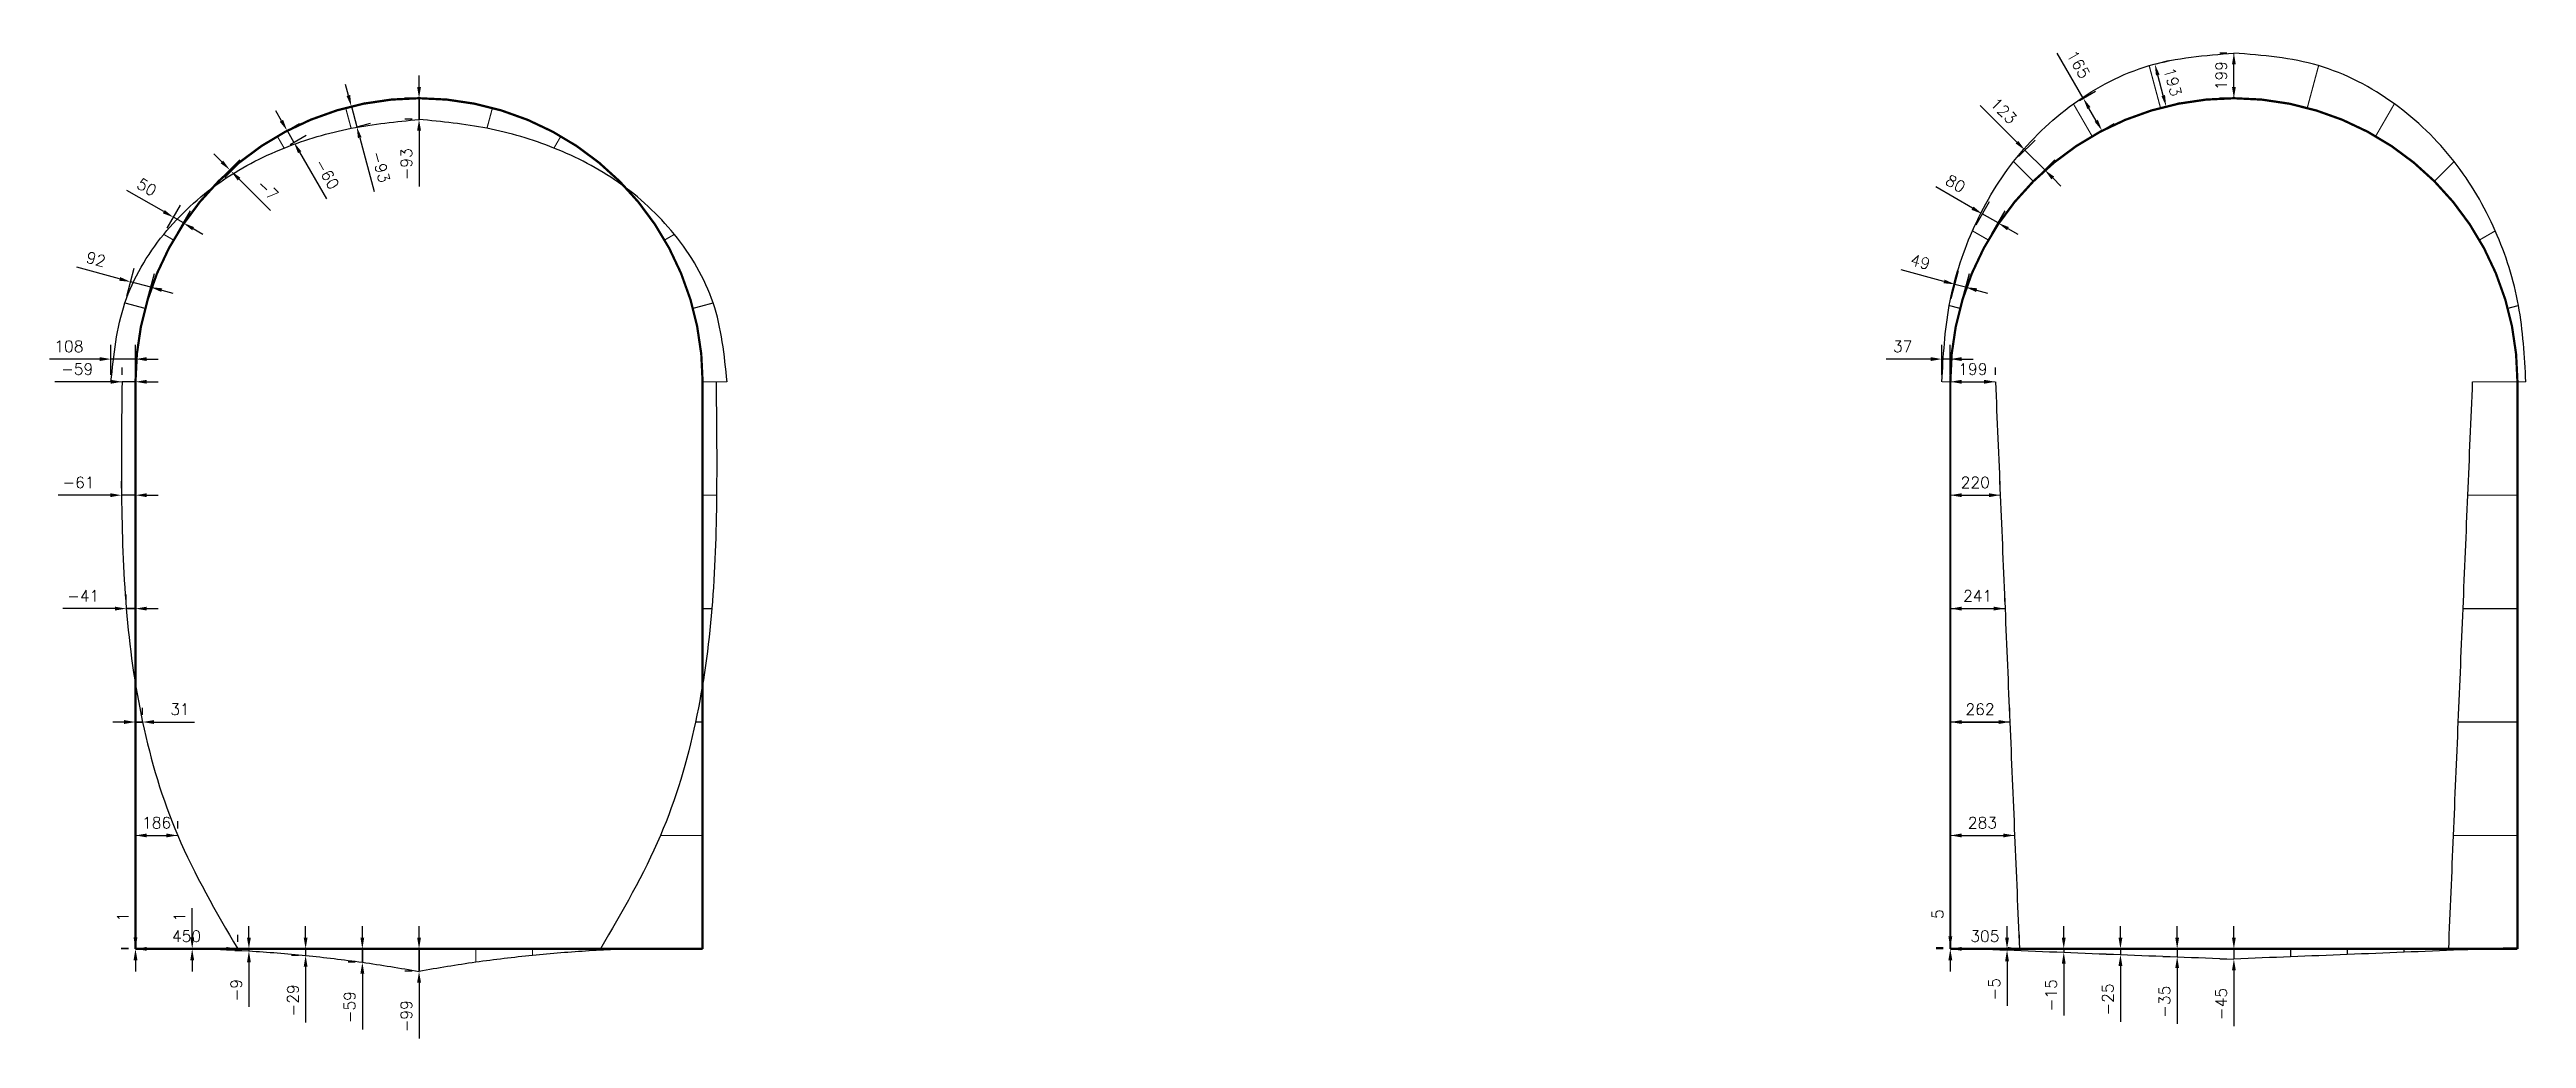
# Model space of a CAD drawing. Header units: millimetres. Extents: x 162 to 381, y 52 to 139.
import ezdxf

# ---------------------------------------------------------------- set-up
doc = ezdxf.new("R2010")
doc.units = ezdxf.units.MM
doc.styles.get("Standard").update_dxf_attribs({"font": 'txt', "bigfont": 'gbcbig.shx'})
doc.dimstyles.new('ISO-25', dxfattribs={"dimtxt": 2.5, "dimasz": 2.5, "dimexe": 1.25, "dimexo": 0.625, "dimtad": 1, "dimtxsty": 'Standard', "dimcen": 2.5, "dimadec": 0, "dimazin": 0, "dimtfac": 1, "dimtmove": 0, "dimatfit": 3, "dimfxl": 1, "dimarcsym": 0})

# ---------------------------------------------------------------- blocks, each defined once
blk = doc.blocks.new('*D1')
at = {"color": 0, "lineweight": -2, "transparency": 16777216}
for p, q in [((167.82, 110), (162.9, 110)), ((168.82, 110.62), (168.82, 111.25)), ((170, 110), (168.82, 110)), ((170, 110.62), (170, 111.25)), ((171, 110), (172, 110))]:
    blk.add_line(p, q, dxfattribs=at)
at = {"color": 0, "transparency": 16777216}
for points in [[(167.82, 110.17), (167.82, 109.83), (168.82, 110)], [(171, 110.17), (171, 109.83), (170, 110)]]:
    blk.add_solid(points, dxfattribs=at)
at = {"layer": 'Defpoints', "color": 0, "transparency": 16777216}
for p in [(168.82, 110), (168.82, 110), (170, 110)]:
    blk.add_point(p, dxfattribs=at)
at = {"color": 0, "transparency": 16777216, "insert": (164.86, 111.12), "char_height": 1, "attachment_point": 5}
blk.add_mtext('-59', dxfattribs=at)
blk = doc.blocks.new('*D2')
at = {"color": 0, "lineweight": -2, "transparency": 16777216}
for p, q in [((168.77, 100.62), (168.77, 101.25)), ((170, 100.62), (170, 101.25)), ((167.77, 100), (163.19, 100)), ((170, 100), (168.77, 100)), ((171, 100), (172, 100))]:
    blk.add_line(p, q, dxfattribs=at)
at = {"color": 0, "transparency": 16777216}
for points in [[(167.77, 100.17), (167.77, 99.83), (168.77, 100)], [(171, 100.17), (171, 99.83), (170, 100)]]:
    blk.add_solid(points, dxfattribs=at)
at = {"layer": 'Defpoints', "color": 0, "transparency": 16777216}
for p in [(168.77, 100), (168.77, 100), (170, 100)]:
    blk.add_point(p, dxfattribs=at)
at = {"color": 0, "transparency": 16777216, "insert": (164.98, 101.12), "char_height": 1, "attachment_point": 5}
blk.add_mtext('-61', dxfattribs=at)
blk = doc.blocks.new('*D3')
at = {"color": 0, "lineweight": -2, "transparency": 16777216}
for p, q in [((168.19, 90), (163.6, 90)), ((169.19, 90.62), (169.19, 91.25)), ((170, 90), (169.19, 90)), ((170, 90.62), (170, 91.25)), ((171, 90), (172, 90))]:
    blk.add_line(p, q, dxfattribs=at)
at = {"color": 0, "transparency": 16777216}
for points in [[(168.19, 90.17), (168.19, 89.83), (169.19, 90)], [(171, 90.17), (171, 89.83), (170, 90)]]:
    blk.add_solid(points, dxfattribs=at)
at = {"layer": 'Defpoints', "color": 0, "transparency": 16777216}
for p in [(169.19, 90), (169.19, 90), (170, 90)]:
    blk.add_point(p, dxfattribs=at)
at = {"color": 0, "transparency": 16777216, "insert": (165.4, 91.12), "char_height": 1, "attachment_point": 5}
blk.add_mtext('-41', dxfattribs=at)
blk = doc.blocks.new('*D4')
at = {"color": 0, "lineweight": -2, "transparency": 16777216}
for p, q in [((170, 80.62), (170, 81.25)), ((170.63, 80.62), (170.63, 81.25)), ((169, 80), (168, 80)), ((170, 80), (170.63, 80)), ((171.63, 80), (175.21, 80))]:
    blk.add_line(p, q, dxfattribs=at)
at = {"color": 0, "transparency": 16777216}
for points in [[(169, 80.17), (169, 79.83), (170, 80)], [(171.63, 80.17), (171.63, 79.83), (170.63, 80)]]:
    blk.add_solid(points, dxfattribs=at)
at = {"layer": 'Defpoints', "color": 0, "transparency": 16777216}
for p in [(170, 80), (170.63, 80), (170.63, 80)]:
    blk.add_point(p, dxfattribs=at)
at = {"color": 0, "transparency": 16777216, "insert": (173.92, 81.12), "char_height": 1, "attachment_point": 5}
blk.add_mtext('31', dxfattribs=at)
blk = doc.blocks.new('*D5')
at = {"color": 0, "lineweight": -2, "transparency": 16777216}
for p, q in [((170, 70.62), (170, 71.25)), ((171, 70), (172.72, 70)), ((173.72, 70.62), (173.72, 71.25))]:
    blk.add_line(p, q, dxfattribs=at)
at = {"color": 0, "transparency": 16777216}
for points in [[(171, 70.17), (171, 69.83), (170, 70)], [(172.72, 70.17), (172.72, 69.83), (173.72, 70)]]:
    blk.add_solid(points, dxfattribs=at)
at = {"layer": 'Defpoints', "color": 0, "transparency": 16777216}
for p in [(170, 70), (173.72, 70), (173.72, 70)]:
    blk.add_point(p, dxfattribs=at)
at = {"color": 0, "transparency": 16777216, "insert": (171.86, 71.12), "char_height": 1, "attachment_point": 5}
blk.add_mtext('186', dxfattribs=at)
blk = doc.blocks.new('*D6')
at = {"color": 0, "lineweight": -2, "transparency": 16777216}
for p, q in [((170, 60.62), (170, 61.25)), ((179.01, 60.62), (179.01, 61.25)), ((171, 60), (178.01, 60))]:
    blk.add_line(p, q, dxfattribs=at)
at = {"color": 0, "transparency": 16777216}
for points in [[(171, 60.17), (171, 59.83), (170, 60)], [(178.01, 60.17), (178.01, 59.83), (179.01, 60)]]:
    blk.add_solid(points, dxfattribs=at)
at = {"layer": 'Defpoints', "color": 0, "transparency": 16777216}
for p in [(170, 60), (179.01, 60), (179.01, 60)]:
    blk.add_point(p, dxfattribs=at)
at = {"color": 0, "transparency": 16777216, "insert": (174.5, 61.12), "char_height": 1, "attachment_point": 5}
blk.add_mtext('450', dxfattribs=at)
blk = doc.blocks.new('*D7')
at = {"color": 0, "lineweight": -2, "transparency": 16777216}
for p, q in [((330, 110.62), (330, 111.25)), ((331, 110), (332.98, 110)), ((333.98, 110.62), (333.98, 111.25))]:
    blk.add_line(p, q, dxfattribs=at)
at = {"color": 0, "transparency": 16777216}
for points in [[(331, 110.17), (331, 109.83), (330, 110)], [(332.98, 110.17), (332.98, 109.83), (333.98, 110)]]:
    blk.add_solid(points, dxfattribs=at)
at = {"layer": 'Defpoints', "color": 0, "transparency": 16777216}
for p in [(330, 110), (333.98, 110), (333.98, 110)]:
    blk.add_point(p, dxfattribs=at)
at = {"color": 0, "transparency": 16777216, "insert": (331.99, 111.12), "char_height": 1, "attachment_point": 5}
blk.add_mtext('199', dxfattribs=at)
blk = doc.blocks.new('*D8')
at = {"color": 0, "lineweight": -2, "transparency": 16777216}
for p, q in [((330, 100.62), (330, 101.25)), ((334.4, 100.62), (334.4, 101.25)), ((331, 100), (333.4, 100))]:
    blk.add_line(p, q, dxfattribs=at)
at = {"color": 0, "transparency": 16777216}
for points in [[(331, 100.17), (331, 99.83), (330, 100)], [(333.4, 100.17), (333.4, 99.83), (334.4, 100)]]:
    blk.add_solid(points, dxfattribs=at)
at = {"layer": 'Defpoints', "color": 0, "transparency": 16777216}
for p in [(330, 100), (334.4, 100), (334.4, 100)]:
    blk.add_point(p, dxfattribs=at)
at = {"color": 0, "transparency": 16777216, "insert": (332.2, 101.12), "char_height": 1, "attachment_point": 5}
blk.add_mtext('220', dxfattribs=at)
blk = doc.blocks.new('*D9')
at = {"color": 0, "lineweight": -2, "transparency": 16777216}
for p, q in [((330, 90.62), (330, 91.25)), ((331, 90), (333.82, 90)), ((334.82, 90.62), (334.82, 91.25))]:
    blk.add_line(p, q, dxfattribs=at)
at = {"color": 0, "transparency": 16777216}
for points in [[(331, 90.17), (331, 89.83), (330, 90)], [(333.82, 90.17), (333.82, 89.83), (334.82, 90)]]:
    blk.add_solid(points, dxfattribs=at)
at = {"layer": 'Defpoints', "color": 0, "transparency": 16777216}
for p in [(330, 90), (334.82, 90), (334.82, 90)]:
    blk.add_point(p, dxfattribs=at)
at = {"color": 0, "transparency": 16777216, "insert": (332.41, 91.12), "char_height": 1, "attachment_point": 5}
blk.add_mtext('241', dxfattribs=at)
blk = doc.blocks.new('*D10')
at = {"color": 0, "lineweight": -2, "transparency": 16777216}
for p, q in [((330, 80.62), (330, 81.25)), ((335.25, 80.62), (335.25, 81.25)), ((331, 80), (334.25, 80))]:
    blk.add_line(p, q, dxfattribs=at)
at = {"color": 0, "transparency": 16777216}
for points in [[(331, 80.17), (331, 79.83), (330, 80)], [(334.25, 80.17), (334.25, 79.83), (335.25, 80)]]:
    blk.add_solid(points, dxfattribs=at)
at = {"layer": 'Defpoints', "color": 0, "transparency": 16777216}
for p in [(330, 80), (335.25, 80), (335.25, 80)]:
    blk.add_point(p, dxfattribs=at)
at = {"color": 0, "transparency": 16777216, "insert": (332.62, 81.12), "char_height": 1, "attachment_point": 5}
blk.add_mtext('262', dxfattribs=at)
blk = doc.blocks.new('*D11')
at = {"color": 0, "lineweight": -2, "transparency": 16777216}
for p, q in [((330, 70.62), (330, 71.25)), ((331, 70), (334.67, 70)), ((335.67, 70.62), (335.67, 71.25))]:
    blk.add_line(p, q, dxfattribs=at)
at = {"color": 0, "transparency": 16777216}
for points in [[(331, 70.17), (331, 69.83), (330, 70)], [(334.67, 70.17), (334.67, 69.83), (335.67, 70)]]:
    blk.add_solid(points, dxfattribs=at)
at = {"layer": 'Defpoints', "color": 0, "transparency": 16777216}
for p in [(330, 70), (335.67, 70), (335.67, 70)]:
    blk.add_point(p, dxfattribs=at)
at = {"color": 0, "transparency": 16777216, "insert": (332.83, 71.12), "char_height": 1, "attachment_point": 5}
blk.add_mtext('283', dxfattribs=at)
blk = doc.blocks.new('*D12')
at = {"color": 0, "lineweight": -2, "transparency": 16777216}
for p, q in [((330, 60.62), (330, 61.25)), ((336.09, 60.62), (336.09, 61.25)), ((331, 60), (335.09, 60))]:
    blk.add_line(p, q, dxfattribs=at)
at = {"color": 0, "transparency": 16777216}
for points in [[(331, 60.17), (331, 59.83), (330, 60)], [(335.09, 60.17), (335.09, 59.83), (336.09, 60)]]:
    blk.add_solid(points, dxfattribs=at)
at = {"layer": 'Defpoints', "color": 0, "transparency": 16777216}
for p in [(330, 60), (336.09, 60), (336.09, 60)]:
    blk.add_point(p, dxfattribs=at)
at = {"color": 0, "transparency": 16777216, "insert": (333.05, 61.12), "char_height": 1, "attachment_point": 5}
blk.add_mtext('305', dxfattribs=at)
blk = doc.blocks.new('*D13')
at = {"color": 0, "lineweight": -2, "transparency": 16777216}
for p, q in [((166.84, 112), (162.42, 112)), ((167.84, 110.62), (167.84, 113.25)), ((170, 112), (167.84, 112)), ((170, 110.62), (170, 113.25)), ((171, 112), (172, 112))]:
    blk.add_line(p, q, dxfattribs=at)
at = {"color": 0, "transparency": 16777216}
for points in [[(166.84, 112.17), (166.84, 111.83), (167.84, 112)], [(171, 112.17), (171, 111.83), (170, 112)]]:
    blk.add_solid(points, dxfattribs=at)
at = {"layer": 'Defpoints', "color": 0, "transparency": 16777216}
for p in [(167.84, 112), (167.84, 110), (170, 110)]:
    blk.add_point(p, dxfattribs=at)
at = {"color": 0, "transparency": 16777216, "insert": (164.13, 113.12), "char_height": 1, "attachment_point": 5}
blk.add_mtext('108', dxfattribs=at)
blk = doc.blocks.new('*D14')
at = {"color": 0, "lineweight": -2, "transparency": 16777216}
for p, q in [((168.6, 119.07), (164.82, 120.09)), ((169.23, 117.55), (169.89, 120.02)), ((171.35, 118.34), (169.57, 118.81)), ((171.01, 117.07), (171.68, 119.54)), ((172.32, 118.08), (173.28, 117.82))]:
    blk.add_line(p, q, dxfattribs=at)
at = {"color": 0, "transparency": 16777216}
for points in [[(168.65, 119.23), (168.56, 118.91), (169.57, 118.81)], [(172.36, 118.24), (172.27, 117.92), (171.35, 118.34)]]:
    blk.add_solid(points, dxfattribs=at)
at = {"layer": 'Defpoints', "color": 0, "transparency": 16777216}
for p in [(169.57, 118.81), (169.07, 116.95), (170.85, 116.47)]:
    blk.add_point(p, dxfattribs=at)
at = {"color": 0, "transparency": 16777216, "insert": (166.52, 120.8), "char_height": 1, "attachment_point": 5, "rotation": 345}
blk.add_mtext('92', dxfattribs=at)
blk = doc.blocks.new('*D15')
at = {"color": 0, "lineweight": -2, "transparency": 16777216}
for p, q in [((172.49, 125), (169.24, 126.87)), ((172.8, 123.54), (173.98, 125.58)), ((174.22, 124), (173.36, 124.5)), ((173.66, 123.04), (174.84, 125.08)), ((175.08, 123.5), (175.95, 123))]:
    blk.add_line(p, q, dxfattribs=at)
at = {"color": 0, "transparency": 16777216}
for points in [[(172.57, 125.14), (172.41, 124.85), (173.36, 124.5)], [(175.16, 123.64), (175, 123.36), (174.22, 124)]]:
    blk.add_solid(points, dxfattribs=at)
at = {"layer": 'Defpoints', "color": 0, "transparency": 16777216}
for p in [(173.36, 124.5), (172.49, 123), (173.35, 122.5)]:
    blk.add_point(p, dxfattribs=at)
at = {"color": 0, "transparency": 16777216, "insert": (171, 127.16), "char_height": 1, "attachment_point": 5, "rotation": 330}
blk.add_mtext('50', dxfattribs=at)
blk = doc.blocks.new('*D16')
at = {"color": 0, "lineweight": -2, "transparency": 16777216}
for p, q in [((177.62, 129.38), (176.91, 130.09)), ((177.76, 128.12), (179.21, 129.56)), ((177.87, 128.02), (179.31, 129.46)), ((178.32, 128.68), (178.42, 128.58)), ((179.13, 127.87), (181.9, 125.1))]:
    blk.add_line(p, q, dxfattribs=at)
at = {"color": 0, "transparency": 16777216}
for points in [[(177.73, 129.5), (177.5, 129.27), (178.32, 128.68)], [(179.25, 127.99), (179.01, 127.75), (178.42, 128.58)]]:
    blk.add_solid(points, dxfattribs=at)
at = {"layer": 'Defpoints', "color": 0, "transparency": 16777216}
for p in [(177.32, 127.68), (177.42, 127.58), (178.42, 128.58)]:
    blk.add_point(p, dxfattribs=at)
at = {"color": 0, "transparency": 16777216, "insert": (181.66, 126.93), "char_height": 1, "attachment_point": 5, "rotation": 315}
blk.add_mtext('-7', dxfattribs=at)
blk = doc.blocks.new('*D17')
at = {"color": 0, "lineweight": -2, "transparency": 16777216}
for p, q in [((182.87, 133.02), (182.37, 133.88)), ((183.04, 131.96), (184.45, 132.78)), ((183.37, 132.15), (183.97, 131.1)), ((183.65, 130.92), (185.05, 131.73)), ((184.47, 130.24), (186.85, 126.12))]:
    blk.add_line(p, q, dxfattribs=at)
at = {"color": 0, "transparency": 16777216}
for points in [[(183.01, 133.1), (182.72, 132.93), (183.37, 132.15)], [(184.62, 130.32), (184.33, 130.15), (183.97, 131.1)]]:
    blk.add_solid(points, dxfattribs=at)
at = {"layer": 'Defpoints', "color": 0, "transparency": 16777216}
for p in [(182.5, 131.65), (183.97, 131.1), (183.1, 130.6)]:
    blk.add_point(p, dxfattribs=at)
at = {"color": 0, "transparency": 16777216, "insert": (186.88, 128.31), "char_height": 1, "attachment_point": 5, "rotation": 300}
blk.add_mtext('-60', dxfattribs=at)
blk = doc.blocks.new('*D18')
at = {"color": 0, "lineweight": -2, "transparency": 16777216}
for p, q in [((188.77, 135.25), (188.51, 136.21)), ((189.03, 134.28), (189.51, 132.48)), ((189.13, 134.31), (190.24, 134.61)), ((189.62, 132.51), (190.72, 132.8)), ((189.77, 131.52), (191.04, 126.77))]:
    blk.add_line(p, q, dxfattribs=at)
at = {"color": 0, "transparency": 16777216}
for points in [[(188.93, 135.29), (188.61, 135.2), (189.03, 134.28)], [(189.93, 131.56), (189.61, 131.47), (189.51, 132.48)]]:
    blk.add_solid(points, dxfattribs=at)
at = {"layer": 'Defpoints', "color": 0, "transparency": 16777216}
for p in [(188.53, 134.15), (189.01, 132.35), (189.51, 132.48)]:
    blk.add_point(p, dxfattribs=at)
at = {"color": 0, "transparency": 16777216, "insert": (191.62, 128.95), "char_height": 1, "attachment_point": 5, "rotation": 285}
blk.add_mtext('-93', dxfattribs=at)
blk = doc.blocks.new('*D19')
at = {"color": 0, "lineweight": -2, "transparency": 16777216}
for p, q in [((195, 136), (195, 137)), ((194.38, 135), (193.75, 135)), ((195, 135), (195, 133.14)), ((194.38, 133.14), (193.75, 133.14)), ((195, 132.14), (195, 127.22))]:
    blk.add_line(p, q, dxfattribs=at)
at = {"color": 0, "transparency": 16777216}
for points in [[(194.83, 136), (195.17, 136), (195, 135)], [(194.83, 132.14), (195.17, 132.14), (195, 133.14)]]:
    blk.add_solid(points, dxfattribs=at)
at = {"layer": 'Defpoints', "color": 0, "transparency": 16777216}
for p in [(195, 135), (195, 133.14), (195, 133.14)]:
    blk.add_point(p, dxfattribs=at)
at = {"color": 0, "transparency": 16777216, "insert": (193.88, 129.18), "char_height": 1, "attachment_point": 5, "rotation": 90}
blk.add_mtext('-93', dxfattribs=at)
blk = doc.blocks.new('*D20')
at = {"color": 0, "lineweight": -2, "transparency": 16777216}
for p, q in [((328.26, 112), (324.34, 112)), ((329.26, 110.62), (329.26, 113.25)), ((330, 112), (329.26, 112)), ((330, 110.62), (330, 113.25)), ((331, 112), (332, 112))]:
    blk.add_line(p, q, dxfattribs=at)
at = {"color": 0, "transparency": 16777216}
for points in [[(328.26, 112.17), (328.26, 111.83), (329.26, 112)], [(331, 112.17), (331, 111.83), (330, 112)]]:
    blk.add_solid(points, dxfattribs=at)
at = {"layer": 'Defpoints', "color": 0, "transparency": 16777216}
for p in [(329.26, 112), (329.26, 110), (330, 110)]:
    blk.add_point(p, dxfattribs=at)
at = {"color": 0, "transparency": 16777216, "insert": (325.8, 113.12), "char_height": 1, "attachment_point": 5}
blk.add_mtext('37', dxfattribs=at)
blk = doc.blocks.new('*D21')
at = {"color": 0, "lineweight": -2, "transparency": 16777216}
for p, q in [((329.44, 118.85), (325.66, 119.86)), ((330.07, 117.33), (330.73, 119.8)), ((331.35, 118.34), (330.41, 118.59)), ((331.01, 117.07), (331.68, 119.54)), ((332.32, 118.08), (333.28, 117.82))]:
    blk.add_line(p, q, dxfattribs=at)
at = {"color": 0, "transparency": 16777216}
for points in [[(329.49, 119.01), (329.4, 118.69), (330.41, 118.59)], [(332.36, 118.24), (332.27, 117.92), (331.35, 118.34)]]:
    blk.add_solid(points, dxfattribs=at)
at = {"layer": 'Defpoints', "color": 0, "transparency": 16777216}
for p in [(330.41, 118.59), (329.91, 116.72), (330.85, 116.47)]:
    blk.add_point(p, dxfattribs=at)
at = {"color": 0, "transparency": 16777216, "insert": (327.36, 120.57), "char_height": 1, "attachment_point": 5, "rotation": 345}
blk.add_mtext('49', dxfattribs=at)
blk = doc.blocks.new('*D22')
at = {"color": 0, "lineweight": -2, "transparency": 16777216}
for p, q in [((331.96, 125.3), (328.71, 127.18)), ((332.27, 123.85), (333.45, 125.89)), ((334.22, 124), (332.82, 124.8)), ((333.66, 123.04), (334.84, 125.08)), ((335.08, 123.5), (335.95, 123))]:
    blk.add_line(p, q, dxfattribs=at)
at = {"color": 0, "transparency": 16777216}
for points in [[(332.04, 125.45), (331.87, 125.16), (332.82, 124.8)], [(335.16, 123.64), (335, 123.36), (334.22, 124)]]:
    blk.add_solid(points, dxfattribs=at)
at = {"layer": 'Defpoints', "color": 0, "transparency": 16777216}
for p in [(332.82, 124.8), (331.96, 123.3), (333.35, 122.5)]:
    blk.add_point(p, dxfattribs=at)
at = {"color": 0, "transparency": 16777216, "insert": (330.46, 127.47), "char_height": 1, "attachment_point": 5, "rotation": 330}
blk.add_mtext('80', dxfattribs=at)
blk = doc.blocks.new('*D23')
at = {"color": 0, "lineweight": -2, "transparency": 16777216}
for p, q in [((335.87, 131.13), (332.63, 134.37)), ((336.02, 129.86), (337.47, 131.3)), ((338.32, 128.68), (336.58, 130.42)), ((337.76, 128.12), (339.21, 129.56)), ((339.03, 127.97), (339.74, 127.26))]:
    blk.add_line(p, q, dxfattribs=at)
at = {"color": 0, "transparency": 16777216}
for points in [[(335.99, 131.24), (335.76, 131.01), (336.58, 130.42)], [(339.15, 128.09), (338.91, 127.85), (338.32, 128.68)]]:
    blk.add_solid(points, dxfattribs=at)
at = {"layer": 'Defpoints', "color": 0, "transparency": 16777216}
for p in [(335.58, 129.42), (336.58, 130.42), (337.32, 127.68)]:
    blk.add_point(p, dxfattribs=at)
at = {"color": 0, "transparency": 16777216, "insert": (334.7, 133.89), "char_height": 1, "attachment_point": 5, "rotation": 315}
blk.add_mtext('123', dxfattribs=at)
blk = doc.blocks.new('*D24')
at = {"color": 0, "lineweight": -2, "transparency": 16777216}
for p, q in [((341.72, 135), (339.43, 138.97)), ((341.4, 134.81), (342.8, 135.63)), ((342.87, 133.02), (342.22, 134.13)), ((343.04, 131.96), (344.45, 132.78))]:
    blk.add_line(p, q, dxfattribs=at)
at = {"color": 0, "transparency": 16777216}
for points in [[(342.36, 134.22), (342.08, 134.05), (341.72, 135)], [(343.01, 133.1), (342.72, 132.93), (343.37, 132.15)]]:
    blk.add_solid(points, dxfattribs=at)
at = {"layer": 'Defpoints', "color": 0, "transparency": 16777216}
for p in [(340.85, 134.5), (341.72, 135), (342.5, 131.65)]:
    blk.add_point(p, dxfattribs=at)
at = {"color": 0, "transparency": 16777216, "insert": (341.3, 137.98), "char_height": 1, "attachment_point": 5, "rotation": 300}
blk.add_mtext('165', dxfattribs=at)
blk = doc.blocks.new('*D25')
at = {"color": 0, "lineweight": -2, "transparency": 16777216}
for p, q in [((348.14, 138.03), (349.24, 138.33)), ((348.77, 135.25), (348.29, 137.04)), ((349.13, 134.31), (350.24, 134.61))]:
    blk.add_line(p, q, dxfattribs=at)
at = {"color": 0, "transparency": 16777216}
for points in [[(348.45, 137.08), (348.13, 137), (348.03, 138.01)], [(348.93, 135.29), (348.61, 135.2), (349.03, 134.28)]]:
    blk.add_solid(points, dxfattribs=at)
at = {"layer": 'Defpoints', "color": 0, "transparency": 16777216}
for p in [(347.53, 137.87), (348.03, 138.01), (348.53, 134.15)]:
    blk.add_point(p, dxfattribs=at)
at = {"color": 0, "transparency": 16777216, "insert": (349.62, 136.44), "char_height": 1, "attachment_point": 5, "rotation": 285}
blk.add_mtext('193', dxfattribs=at)
blk = doc.blocks.new('*D26')
at = {"color": 0, "lineweight": -2, "transparency": 16777216}
for p, q in [((354.38, 138.98), (353.75, 138.98)), ((355, 136), (355, 137.98)), ((354.38, 135), (353.75, 135))]:
    blk.add_line(p, q, dxfattribs=at)
at = {"color": 0, "transparency": 16777216}
for points in [[(354.83, 137.98), (355.17, 137.98), (355, 138.98)], [(354.83, 136), (355.17, 136), (355, 135)]]:
    blk.add_solid(points, dxfattribs=at)
at = {"layer": 'Defpoints', "color": 0, "transparency": 16777216}
for p in [(355, 138.98), (355, 138.98), (355, 135)]:
    blk.add_point(p, dxfattribs=at)
at = {"color": 0, "transparency": 16777216, "insert": (353.88, 136.99), "char_height": 1, "attachment_point": 5, "rotation": 90}
blk.add_mtext('199', dxfattribs=at)
blk = doc.blocks.new('*D27')
at = {"color": 0, "lineweight": -2, "transparency": 16777216}
for p, q in [((170, 61.02), (170, 63.6)), ((169.38, 60.02), (168.75, 60.02)), ((169.38, 60), (168.75, 60)), ((170, 60), (170, 60.02)), ((170, 59), (170, 58))]:
    blk.add_line(p, q, dxfattribs=at)
at = {"color": 0, "transparency": 16777216}
for points in [[(169.83, 61.02), (170.17, 61.02), (170, 60.02)], [(169.83, 59), (170.17, 59), (170, 60)]]:
    blk.add_solid(points, dxfattribs=at)
at = {"layer": 'Defpoints', "color": 0, "transparency": 16777216}
for p in [(170, 60.02), (170, 60.02), (170, 60)]:
    blk.add_point(p, dxfattribs=at)
at = {"color": 0, "transparency": 16777216, "insert": (168.88, 62.81), "char_height": 1, "attachment_point": 5, "rotation": 90}
blk.add_mtext('1', dxfattribs=at)
blk = doc.blocks.new('*D28')
at = {"color": 0, "lineweight": -2, "transparency": 16777216}
for p, q in [((175, 61.02), (175, 63.6)), ((174.38, 60.02), (173.75, 60.02)), ((174.38, 60), (173.75, 60)), ((175, 60), (175, 60.02)), ((175, 59), (175, 58))]:
    blk.add_line(p, q, dxfattribs=at)
at = {"color": 0, "transparency": 16777216}
for points in [[(174.83, 61.02), (175.17, 61.02), (175, 60.02)], [(174.83, 59), (175.17, 59), (175, 60)]]:
    blk.add_solid(points, dxfattribs=at)
at = {"layer": 'Defpoints', "color": 0, "transparency": 16777216}
for p in [(175, 60.02), (175, 60.02), (175, 60)]:
    blk.add_point(p, dxfattribs=at)
at = {"color": 0, "transparency": 16777216, "insert": (173.88, 62.81), "char_height": 1, "attachment_point": 5, "rotation": 90}
blk.add_mtext('1', dxfattribs=at)
blk = doc.blocks.new('*D29')
at = {"color": 0, "lineweight": -2, "transparency": 16777216}
for p, q in [((180, 61), (180, 62)), ((179.38, 60), (178.75, 60)), ((179.38, 59.82), (178.75, 59.82)), ((180, 60), (180, 59.82)), ((180, 58.82), (180, 54.9))]:
    blk.add_line(p, q, dxfattribs=at)
at = {"color": 0, "transparency": 16777216}
for points in [[(179.83, 61), (180.17, 61), (180, 60)], [(179.83, 58.82), (180.17, 58.82), (180, 59.82)]]:
    blk.add_solid(points, dxfattribs=at)
at = {"layer": 'Defpoints', "color": 0, "transparency": 16777216}
for p in [(180, 60), (180, 59.82), (180, 59.82)]:
    blk.add_point(p, dxfattribs=at)
at = {"color": 0, "transparency": 16777216, "insert": (178.88, 56.36), "char_height": 1, "attachment_point": 5, "rotation": 90}
blk.add_mtext('-9', dxfattribs=at)
blk = doc.blocks.new('*D30')
at = {"color": 0, "lineweight": -2, "transparency": 16777216}
for p, q in [((185, 61), (185, 62)), ((184.38, 60), (183.75, 60)), ((184.38, 59.42), (183.75, 59.42)), ((185, 60), (185, 59.42)), ((185, 58.42), (185, 53.5))]:
    blk.add_line(p, q, dxfattribs=at)
at = {"color": 0, "transparency": 16777216}
for points in [[(184.83, 61), (185.17, 61), (185, 60)], [(184.83, 58.42), (185.17, 58.42), (185, 59.42)]]:
    blk.add_solid(points, dxfattribs=at)
at = {"layer": 'Defpoints', "color": 0, "transparency": 16777216}
for p in [(185, 60), (185, 59.42), (185, 59.42)]:
    blk.add_point(p, dxfattribs=at)
at = {"color": 0, "transparency": 16777216, "insert": (183.88, 55.46), "char_height": 1, "attachment_point": 5, "rotation": 90}
blk.add_mtext('-29', dxfattribs=at)
blk = doc.blocks.new('*D31')
at = {"color": 0, "lineweight": -2, "transparency": 16777216}
for p, q in [((190, 61), (190, 62)), ((189.38, 60), (188.75, 60)), ((190, 60), (190, 58.82)), ((189.38, 58.82), (188.75, 58.82)), ((190, 57.82), (190, 52.9))]:
    blk.add_line(p, q, dxfattribs=at)
at = {"color": 0, "transparency": 16777216}
for points in [[(189.83, 61), (190.17, 61), (190, 60)], [(189.83, 57.82), (190.17, 57.82), (190, 58.82)]]:
    blk.add_solid(points, dxfattribs=at)
at = {"layer": 'Defpoints', "color": 0, "transparency": 16777216}
for p in [(190, 60), (190, 58.82), (190, 58.82)]:
    blk.add_point(p, dxfattribs=at)
at = {"color": 0, "transparency": 16777216, "insert": (188.88, 54.86), "char_height": 1, "attachment_point": 5, "rotation": 90}
blk.add_mtext('-59', dxfattribs=at)
blk = doc.blocks.new('*D32')
at = {"color": 0, "lineweight": -2, "transparency": 16777216}
for p, q in [((195, 61), (195, 62)), ((194.38, 60), (193.75, 60)), ((195, 60), (195, 58.02)), ((194.38, 58.02), (193.75, 58.02)), ((195, 57.02), (195, 52.1))]:
    blk.add_line(p, q, dxfattribs=at)
at = {"color": 0, "transparency": 16777216}
for points in [[(194.83, 61), (195.17, 61), (195, 60)], [(194.83, 57.02), (195.17, 57.02), (195, 58.02)]]:
    blk.add_solid(points, dxfattribs=at)
at = {"layer": 'Defpoints', "color": 0, "transparency": 16777216}
for p in [(195, 60), (195, 58.02), (195, 58.02)]:
    blk.add_point(p, dxfattribs=at)
at = {"color": 0, "transparency": 16777216, "insert": (193.88, 54.06), "char_height": 1, "attachment_point": 5, "rotation": 90}
blk.add_mtext('-99', dxfattribs=at)
blk = doc.blocks.new('*D33')
at = {"color": 0, "lineweight": -2, "transparency": 16777216}
for p, q in [((330, 61.1), (330, 64.02)), ((329.38, 60.1), (328.75, 60.1)), ((329.38, 60), (328.75, 60)), ((330, 60), (330, 60.1)), ((330, 59), (330, 58))]:
    blk.add_line(p, q, dxfattribs=at)
at = {"color": 0, "transparency": 16777216}
for points in [[(329.83, 61.1), (330.17, 61.1), (330, 60.1)], [(329.83, 59), (330.17, 59), (330, 60)]]:
    blk.add_solid(points, dxfattribs=at)
at = {"layer": 'Defpoints', "color": 0, "transparency": 16777216}
for p in [(330, 60.1), (330, 60.1), (330, 60)]:
    blk.add_point(p, dxfattribs=at)
at = {"color": 0, "transparency": 16777216, "insert": (328.88, 63.06), "char_height": 1, "attachment_point": 5, "rotation": 90}
blk.add_mtext('5', dxfattribs=at)
blk = doc.blocks.new('*D34')
at = {"color": 0, "lineweight": -2, "transparency": 16777216}
for p, q in [((335, 61), (335, 62)), ((334.38, 60), (333.75, 60)), ((334.38, 59.9), (333.75, 59.9)), ((335, 60), (335, 59.9)), ((335, 58.9), (335, 54.98))]:
    blk.add_line(p, q, dxfattribs=at)
at = {"color": 0, "transparency": 16777216}
for points in [[(334.83, 61), (335.17, 61), (335, 60)], [(334.83, 58.9), (335.17, 58.9), (335, 59.9)]]:
    blk.add_solid(points, dxfattribs=at)
at = {"layer": 'Defpoints', "color": 0, "transparency": 16777216}
for p in [(335, 60), (335, 59.9), (335, 59.9)]:
    blk.add_point(p, dxfattribs=at)
at = {"color": 0, "transparency": 16777216, "insert": (333.88, 56.44), "char_height": 1, "attachment_point": 5, "rotation": 90}
blk.add_mtext('-5', dxfattribs=at)
blk = doc.blocks.new('*D35')
at = {"color": 0, "lineweight": -2, "transparency": 16777216}
for p, q in [((340, 61), (340, 62)), ((339.38, 60), (338.75, 60)), ((339.38, 59.7), (338.75, 59.7)), ((340, 60), (340, 59.7)), ((340, 58.7), (340, 54.12))]:
    blk.add_line(p, q, dxfattribs=at)
at = {"color": 0, "transparency": 16777216}
for points in [[(339.83, 61), (340.17, 61), (340, 60)], [(339.83, 58.7), (340.17, 58.7), (340, 59.7)]]:
    blk.add_solid(points, dxfattribs=at)
at = {"layer": 'Defpoints', "color": 0, "transparency": 16777216}
for p in [(340, 60), (340, 59.7), (340, 59.7)]:
    blk.add_point(p, dxfattribs=at)
at = {"color": 0, "transparency": 16777216, "insert": (338.88, 55.91), "char_height": 1, "attachment_point": 5, "rotation": 90}
blk.add_mtext('-15', dxfattribs=at)
blk = doc.blocks.new('*D36')
at = {"color": 0, "lineweight": -2, "transparency": 16777216}
for p, q in [((345, 61), (345, 62)), ((344.38, 60), (343.75, 60)), ((344.38, 59.5), (343.75, 59.5)), ((345, 60), (345, 59.5)), ((345, 58.5), (345, 53.58))]:
    blk.add_line(p, q, dxfattribs=at)
at = {"color": 0, "transparency": 16777216}
for points in [[(344.83, 61), (345.17, 61), (345, 60)], [(344.83, 58.5), (345.17, 58.5), (345, 59.5)]]:
    blk.add_solid(points, dxfattribs=at)
at = {"layer": 'Defpoints', "color": 0, "transparency": 16777216}
for p in [(345, 60), (345, 59.5), (345, 59.5)]:
    blk.add_point(p, dxfattribs=at)
at = {"color": 0, "transparency": 16777216, "insert": (343.88, 55.54), "char_height": 1, "attachment_point": 5, "rotation": 90}
blk.add_mtext('-25', dxfattribs=at)
blk = doc.blocks.new('*D37')
at = {"color": 0, "lineweight": -2, "transparency": 16777216}
for p, q in [((350, 61), (350, 62)), ((349.38, 60), (348.75, 60)), ((349.38, 59.3), (348.75, 59.3)), ((350, 60), (350, 59.3)), ((350, 58.3), (350, 53.38))]:
    blk.add_line(p, q, dxfattribs=at)
at = {"color": 0, "transparency": 16777216}
for points in [[(349.83, 61), (350.17, 61), (350, 60)], [(349.83, 58.3), (350.17, 58.3), (350, 59.3)]]:
    blk.add_solid(points, dxfattribs=at)
at = {"layer": 'Defpoints', "color": 0, "transparency": 16777216}
for p in [(350, 60), (350, 59.3), (350, 59.3)]:
    blk.add_point(p, dxfattribs=at)
at = {"color": 0, "transparency": 16777216, "insert": (348.88, 55.34), "char_height": 1, "attachment_point": 5, "rotation": 90}
blk.add_mtext('-35', dxfattribs=at)
blk = doc.blocks.new('*D38')
at = {"color": 0, "lineweight": -2, "transparency": 16777216}
for p, q in [((355, 61), (355, 62)), ((354.38, 60), (353.75, 60)), ((354.38, 59.1), (353.75, 59.1)), ((355, 60), (355, 59.1)), ((355, 58.1), (355, 53.18))]:
    blk.add_line(p, q, dxfattribs=at)
at = {"color": 0, "transparency": 16777216}
for points in [[(354.83, 61), (355.17, 61), (355, 60)], [(354.83, 58.1), (355.17, 58.1), (355, 59.1)]]:
    blk.add_solid(points, dxfattribs=at)
at = {"layer": 'Defpoints', "color": 0, "transparency": 16777216}
for p in [(355, 60), (355, 59.1), (355, 59.1)]:
    blk.add_point(p, dxfattribs=at)
at = {"color": 0, "transparency": 16777216, "insert": (353.88, 55.14), "char_height": 1, "attachment_point": 5, "rotation": 90}
blk.add_mtext('-45', dxfattribs=at)

msp = doc.modelspace()

# ---------------------------------------------------------------- linework, layer by layer
for points in [[(348.53, 134.148, 0.1, 0.1, 0), (347.532, 137.872, 0.1, 0.1, 0)], [(355, 135, 0.1, 0.1, 0), (355, 138.98, 0.1, 0.1, 0)], [(355, 135, 0.1, 0.1, 0), (355, 138.98, 0.1, 0.1, 0)], [(361.47, 134.148, 0.1, 0.1, 0), (362.468, 137.872, 0.1, 0.1, 0)], [(170, 110, 0.2, 0.2, -1), (220, 110, 0.2, 0.2, 0)], [(188.53, 134.148, 0.1, 0.1, 0), (189.012, 132.347, 0.1, 0.1, 0)], [(195, 135, 0.1, 0.1, 0), (195, 133.135, 0.1, 0.1, 0)], [(195, 135, 0.1, 0.1, 0), (195, 133.135, 0.1, 0.1, 0)], [(201.47, 134.148, 0.1, 0.1, 0), (200.988, 132.347, 0.1, 0.1, 0)], [(330, 110, 0.2, 0.2, -1), (380, 110, 0.2, 0.2, 0)], [(342.5, 131.651, 0.1, 0.1, 0), (340.854, 134.501, 0.1, 0.1, 0)], [(367.5, 131.651, 0.1, 0.1, 0), (369.146, 134.501, 0.1, 0.1, 0)], [(182.5, 131.651, 0.1, 0.1, 0), (183.105, 130.603, 0.1, 0.1, 0)], [(207.5, 131.651, 0.1, 0.1, 0), (206.895, 130.603, 0.1, 0.1, 0)], [(337.322, 127.678, 0.1, 0.1, 0), (335.582, 129.418, 0.1, 0.1, 0)], [(372.678, 127.678, 0.1, 0.1, 0), (374.418, 129.418, 0.1, 0.1, 0)], [(177.322, 127.678, 0.1, 0.1, 0), (177.424, 127.576, 0.1, 0.1, 0)], [(212.678, 127.678, 0.1, 0.1, 0), (212.576, 127.576, 0.1, 0.1, 0)], [(173.349, 122.5, 0.1, 0.1, 0), (172.491, 122.996, 0.1, 0.1, 0)], [(216.651, 122.5, 0.1, 0.1, 0), (217.509, 122.996, 0.1, 0.1, 0)], [(333.349, 122.5, 0.1, 0.1, 0), (331.956, 123.304, 0.1, 0.1, 0)], [(376.651, 122.5, 0.1, 0.1, 0), (378.044, 123.304, 0.1, 0.1, 0)], [(170.852, 116.47, 0.1, 0.1, 0), (169.07, 116.948, 0.1, 0.1, 0)], [(219.148, 116.47, 0.1, 0.1, 0), (220.93, 116.948, 0.1, 0.1, 0)], [(330.852, 116.47, 0.1, 0.1, 0), (329.909, 116.723, 0.1, 0.1, 0)], [(379.148, 116.47, 0.1, 0.1, 0), (380.091, 116.723, 0.1, 0.1, 0)], [(170, 110, 0.1, 0.1, 0), (167.839, 110, 0.1, 0.1, 0)], [(170, 110, 0.1, 0.1, 0), (168.815, 110, 0.1, 0.1, 0)], [(170, 60, 0.2, 0.2, 0), (170, 110, 0.2, 0.2, 0)], [(220, 60, 0.2, 0.2, 0), (220, 110, 0.2, 0.2, 0)], [(220, 110, 0.1, 0.1, 0), (221.185, 110, 0.1, 0.1, 0)], [(220, 110, 0.1, 0.1, 0), (222.161, 110, 0.1, 0.1, 0)], [(330, 110, 0.1, 0.1, 0), (329.256, 110, 0.1, 0.1, 0)], [(330, 60, 0.2, 0.2, 0), (330, 110, 0.2, 0.2, 0)], [(330, 110, 0.1, 0.1, 0), (333.98, 110, 0.1, 0.1, 0)], [(380, 110, 0.1, 0.1, 0), (376.02, 110, 0.1, 0.1, 0)], [(380, 60, 0.2, 0.2, 0), (380, 110, 0.2, 0.2, 0)], [(380, 110, 0.1, 0.1, 0), (380.744, 110, 0.1, 0.1, 0)], [(170, 100, 0.1, 0.1, 0), (168.772, 100, 0.1, 0.1, 0)], [(220, 100, 0.1, 0.1, 0), (221.228, 100, 0.1, 0.1, 0)], [(330, 100, 0.1, 0.1, 0), (334.402, 100, 0.1, 0.1, 0)], [(380, 100, 0.1, 0.1, 0), (375.598, 100, 0.1, 0.1, 0)], [(170, 90, 0.1, 0.1, 0), (169.187, 90, 0.1, 0.1, 0)], [(220, 90, 0.1, 0.1, 0), (220.813, 90, 0.1, 0.1, 0)], [(330, 90, 0.1, 0.1, 0), (334.824, 90, 0.1, 0.1, 0)], [(380, 90, 0.1, 0.1, 0), (375.176, 90, 0.1, 0.1, 0)], [(170, 80, 0.1, 0.1, 0), (170.626, 80, 0.1, 0.1, 0)], [(220, 80, 0.1, 0.1, 0), (219.374, 80, 0.1, 0.1, 0)], [(330, 80, 0.1, 0.1, 0), (335.246, 80, 0.1, 0.1, 0)], [(380, 80, 0.1, 0.1, 0), (374.754, 80, 0.1, 0.1, 0)], [(170, 70, 0.1, 0.1, 0), (173.721, 70, 0.1, 0.1, 0)], [(220, 70, 0.1, 0.1, 0), (216.279, 70, 0.1, 0.1, 0)], [(330, 70, 0.1, 0.1, 0), (335.668, 70, 0.1, 0.1, 0)], [(380, 70, 0.1, 0.1, 0), (374.332, 70, 0.1, 0.1, 0)], [(170, 60, 0.2, 0.2, 0), (220, 60, 0.2, 0.2, 0)], [(170, 60, 0.1, 0.1, 0), (170, 60.017, 0.1, 0.1, 0)], [(170, 60, 0.1, 0.1, 0), (179.01, 60, 0.1, 0.1, 0)], [(175, 60, 0.1, 0.1, 0), (175, 60.016, 0.1, 0.1, 0)], [(180, 60, 0.1, 0.1, 0), (180, 59.817, 0.1, 0.1, 0)], [(185, 60, 0.1, 0.1, 0), (185, 59.417, 0.1, 0.1, 0)], [(190, 60, 0.1, 0.1, 0), (190, 58.817, 0.1, 0.1, 0)], [(195, 60, 0.1, 0.1, 0), (195, 58.017, 0.1, 0.1, 0)], [(195, 60, 0.1, 0.1, 0), (195, 58.017, 0.1, 0.1, 0)], [(200, 60, 0.1, 0.1, 0), (200, 58.817, 0.1, 0.1, 0)], [(205, 60, 0.1, 0.1, 0), (205, 59.417, 0.1, 0.1, 0)], [(210, 60, 0.1, 0.1, 0), (210, 59.817, 0.1, 0.1, 0)], [(220, 60, 0.1, 0.1, 0), (210.99, 60, 0.1, 0.1, 0)], [(215, 60, 0.1, 0.1, 0), (215, 60.016, 0.1, 0.1, 0)], [(220, 60, 0.1, 0.1, 0), (220, 60.017, 0.1, 0.1, 0)], [(330, 60, 0.2, 0.2, 0), (380, 60, 0.2, 0.2, 0)], [(330, 60, 0.1, 0.1, 0), (330, 60.1, 0.1, 0.1, 0)], [(330, 60, 0.1, 0.1, 0), (336.09, 60, 0.1, 0.1, 0)], [(335, 60, 0.1, 0.1, 0), (335, 59.9, 0.1, 0.1, 0)], [(340, 60, 0.1, 0.1, 0), (340, 59.7, 0.1, 0.1, 0)], [(345, 60, 0.1, 0.1, 0), (345, 59.5, 0.1, 0.1, 0)], [(350, 60, 0.1, 0.1, 0), (350, 59.3, 0.1, 0.1, 0)], [(355, 60, 0.1, 0.1, 0), (355, 59.102, 0.1, 0.1, 0)], [(355, 60, 0.1, 0.1, 0), (355, 59.102, 0.1, 0.1, 0)], [(360, 60, 0.1, 0.1, 0), (360, 59.3, 0.1, 0.1, 0)], [(365, 60, 0.1, 0.1, 0), (365, 59.5, 0.1, 0.1, 0)], [(370, 60, 0.1, 0.1, 0), (370, 59.7, 0.1, 0.1, 0)], [(380, 60, 0.1, 0.1, 0), (373.91, 60, 0.1, 0.1, 0)], [(375, 60, 0.1, 0.1, 0), (375, 59.9, 0.1, 0.1, 0)], [(380, 60, 0.1, 0.1, 0), (380, 60.1, 0.1, 0.1, 0)]]:
    msp.add_lwpolyline(points, format="xyseb")
for points in [[(329.256, 110), (329.909, 116.723), (331.956, 123.304), (335.582, 129.418), (340.854, 134.501), (347.532, 137.872), (355, 138.98)], [(380.744, 110), (380.091, 116.723), (378.044, 123.304), (374.418, 129.418), (369.146, 134.501), (362.468, 137.872), (355, 138.98)], [(167.839, 110), (169.07, 116.948), (172.491, 122.996), (177.424, 127.576), (183.105, 130.603), (189.012, 132.347), (195, 133.135)], [(222.161, 110), (220.93, 116.948), (217.509, 122.996), (212.576, 127.576), (206.895, 130.603), (200.988, 132.347), (195, 133.135)], [(168.815, 110), (168.772, 100), (169.187, 90), (170.626, 80), (173.721, 70), (179.01, 60)], [(221.185, 110), (221.228, 100), (220.813, 90), (219.374, 80), (216.279, 70), (210.99, 60)], [(333.98, 110), (334.402, 100), (334.824, 90), (335.246, 80), (335.668, 70), (336.09, 60)], [(376.02, 110), (375.598, 100), (375.176, 90), (374.754, 80), (374.332, 70), (373.91, 60)], [(170, 60.017), (175, 60.016), (180, 59.817), (185, 59.417), (190, 58.817), (195, 58.017)], [(220, 60.017), (215, 60.016), (210, 59.817), (205, 59.417), (200, 58.817), (195, 58.017)], [(330, 60.1), (335, 59.9), (340, 59.7), (345, 59.5), (350, 59.3), (355, 59.102)], [(380, 60.1), (375, 59.9), (370, 59.7), (365, 59.5), (360, 59.3), (355, 59.102)]]:
    msp.add_spline(points, degree=3)

# ---------------------------------------------------------------- dimensions: what is measured, and where the dimension line sits
for p1, p2, distance, text, picture, middle in [((342.5, 131.651), (340.854, 134.501), -1, '165', '*D24', (341.299, 137.981)), ((348.53, 134.148), (347.532, 137.872), -0.518, '193', '*D25', (349.617, 136.435)), ((355, 135), (355, 138.98), 0, '199', '*D26', (353.875, 136.99)), ((188.53, 134.148), (189.012, 132.347), 0.518, '-93', '*D18', (191.623, 128.949)), ((195, 135), (195, 133.135), 0, '-93', '*D19', (193.875, 129.177)), ((182.5, 131.651), (183.105, 130.603), 1, '-60', '*D17', (186.883, 128.31)), ((337.322, 127.678), (335.582, 129.418), -1.414, '123', '*D23', (334.696, 133.895)), ((177.322, 127.678), (177.424, 127.576), 1.414, '-7', '*D16', (181.664, 126.927)), ((173.349, 122.5), (172.491, 122.996), -1.732, '50', '*D15', (170.997, 127.157)), ((333.349, 122.5), (331.956, 123.304), -1.732, '80', '*D22', (330.462, 127.466)), ((170.852, 116.47), (169.07, 116.948), -1.932, '92', '*D14', (166.521, 120.796)), ((330.852, 116.47), (329.909, 116.723), -1.932, '49', '*D21', (327.359, 120.571)), ((170, 110), (167.839, 110), -2, '108', '*D13', (164.131, 113.125)), ((330, 110), (329.256, 110), -2, '37', '*D20', (325.798, 113.125)), ((170, 110), (168.815, 110), 0, '-59', '*D1', (164.857, 111.125)), ((330, 110), (333.98, 110), 0, '199', '*D7', (331.99, 111.125)), ((170, 100), (168.772, 100), 0, '-61', '*D2', (164.98, 101.125)), ((330, 100), (334.402, 100), 0, '220', '*D8', (332.201, 101.125)), ((170, 90), (169.187, 90), 0, '-41', '*D3', (165.395, 91.125)), ((330, 90), (334.824, 90), 0, '241', '*D9', (332.412, 91.125)), ((170, 80), (170.626, 80), 0, '31', '*D4', (173.918, 81.125)), ((330, 80), (335.246, 80), 0, '262', '*D10', (332.623, 81.125)), ((170, 70), (173.721, 70), 0, '186', '*D5', (171.86, 71.125)), ((330, 70), (335.668, 70), 0, '283', '*D11', (332.834, 71.125)), ((170, 60), (170, 60.017), 0, '1', '*D27', (168.875, 62.808)), ((175, 60), (175, 60.016), 0, '1', '*D28', (173.875, 62.808)), ((330, 60), (330, 60.1), 0, '5', '*D33', (328.875, 63.058)), ((170, 60), (179.01, 60), 0, '450', '*D6', (174.505, 61.125)), ((180, 60), (180, 59.817), 0, '-9', '*D29', (178.875, 56.359)), ((185, 60), (185, 59.417), 0, '-29', '*D30', (183.875, 55.458)), ((190, 60), (190, 58.817), 0, '-59', '*D31', (188.875, 54.858)), ((195, 60), (195, 58.017), 0, '-99', '*D32', (193.875, 54.058)), ((330, 60), (336.09, 60), 0, '305', '*D12', (333.045, 61.125)), ((335, 60), (335, 59.9), 0, '-5', '*D34', (333.875, 56.442)), ((340, 60), (340, 59.7), 0, '-15', '*D35', (338.875, 55.908)), ((345, 60), (345, 59.5), 0, '-25', '*D36', (343.875, 55.542)), ((350, 60), (350, 59.3), 0, '-35', '*D37', (348.875, 55.342)), ((355, 60), (355, 59.102), 0, '-45', '*D38', (353.875, 55.143))]:
    dim = msp.add_aligned_dim(p1=p1, p2=p2, distance=distance, text=text, dimstyle='ISO-25', override={"dimtxt": 1, "dimasz": 1})
    dim.commit()
    dim.dimension.update_dxf_attribs({"geometry": picture, "text_midpoint": middle})

doc.saveas('drawing.dxf')
